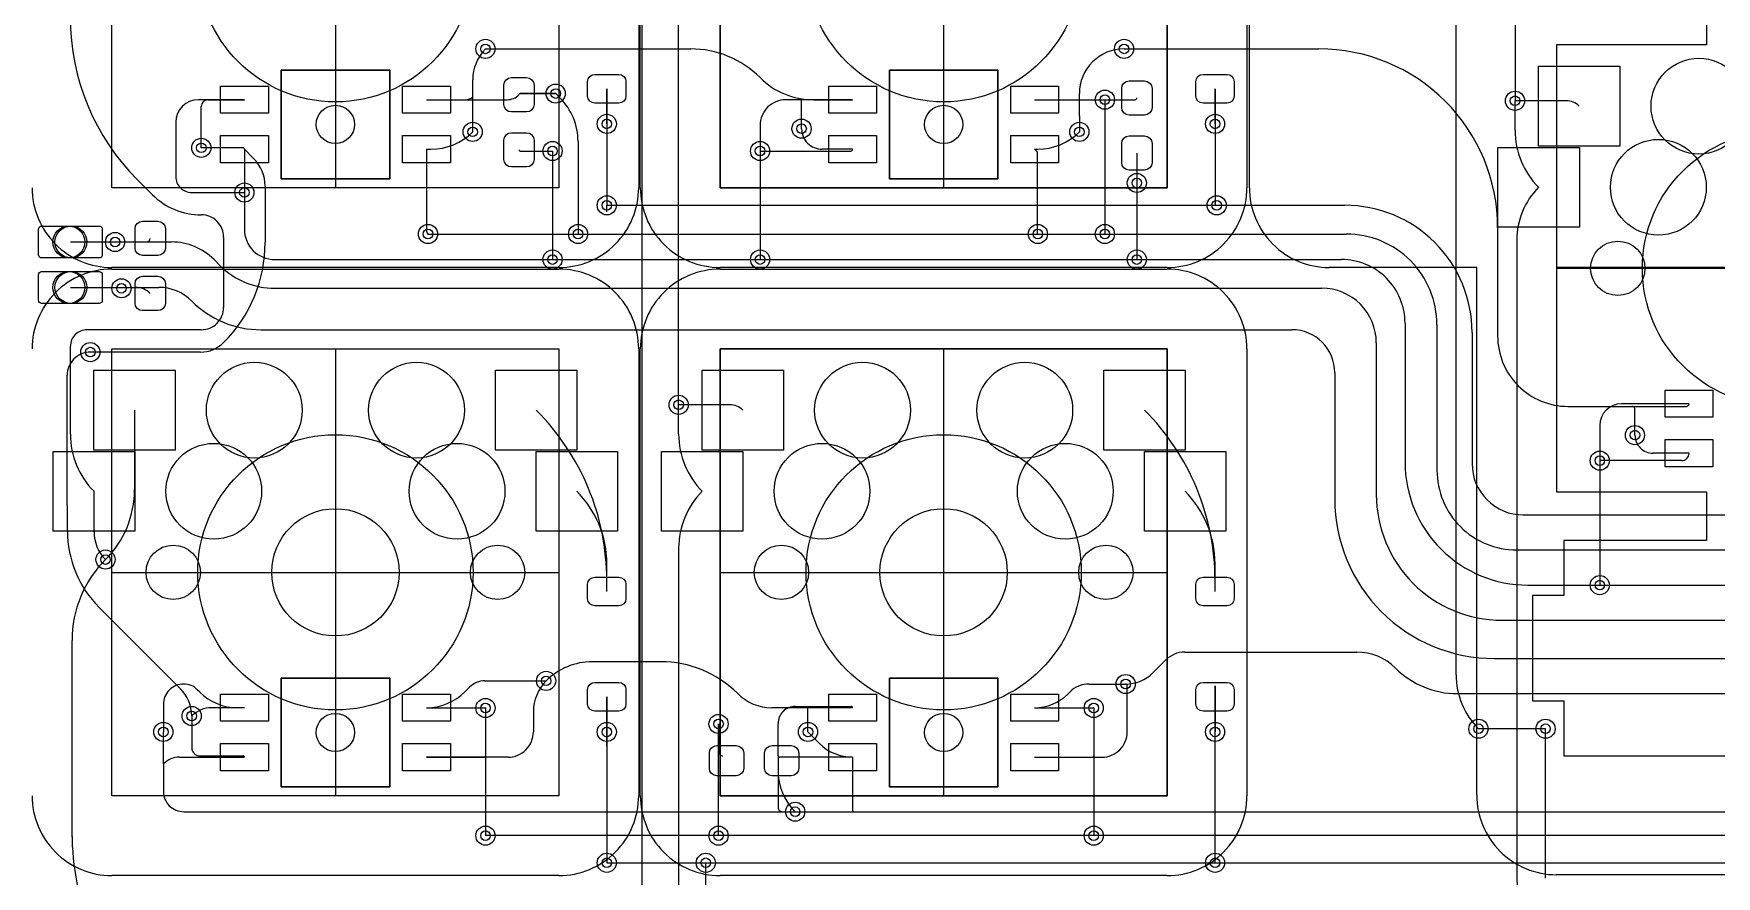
# Model space of a CAD drawing. Header units: millimetres. Extents: x -220 to 263, y -14 to 135.
# Drawn here: x 165.8 to 218.5, y 59 to 85.4 of the extents above; entities that cross this region are included whole.
import ezdxf

# ---------------------------------------------------------------- set-up
doc = ezdxf.new("R2010")
doc.units = ezdxf.units.MM
for name, color, linetype, lineweight, true_color in [('livello 12', 253, 'Continuous', 25, 0xa0a0a4), ('livello 3', 18, 'Continuous', 25, 0x000000), ('livello 4', 18, 'Continuous', 25, 0x000000), ('livello 6', 18, 'Continuous', 25, 0x000000), ('livello 9', 18, 'Continuous', 25, 0x000000)]:
    doc.layers.add(name, color=color, linetype=linetype, lineweight=lineweight, true_color=true_color)

msp = doc.modelspace()

# ---------------------------------------------------------------- linework, layer by layer
at = {"layer": 'livello 12'}
for p, q in [((168.222, 80.549), (168.222, 94.549)), ((182.221, 94.549), (182.221, 80.549)), ((187.272, 94.549), (187.272, 80.549)), ((201.271, 80.549), (201.271, 94.549)), ((182.221, 80.549), (168.222, 80.549)), ((187.272, 80.549), (201.271, 80.549)), ((168.222, 75.499), (182.221, 75.499)), ((168.222, 61.499), (168.222, 75.499)), ((182.221, 75.499), (182.221, 61.499)), ((201.271, 75.499), (187.272, 75.499)), ((187.272, 75.499), (187.272, 61.499)), ((201.271, 61.499), (201.271, 75.499)), ((182.221, 61.499), (168.222, 61.499)), ((187.272, 61.499), (201.271, 61.499))]:
    msp.add_line(p, q, dxfattribs=at)
at = {"layer": 'livello 12', "color": 30, "true_color": 0xff7f00, "flags": 128}
for points in [[(218.165, 86.549), (218.165, 85.024)], [(213.464, 85.024), (213.464, 71.024)], [(218.165, 85.024), (213.464, 85.024)], [(213.464, 71.024), (218.165, 71.024)], [(218.165, 71.024), (218.165, 69.499)], [(213.694, 69.499), (213.694, 67.775)], [(218.165, 69.499), (213.694, 69.499)], [(213.694, 67.775), (212.715, 67.775)], [(212.715, 67.775), (212.715, 64.474)], [(212.715, 64.474), (213.694, 64.474)], [(213.694, 64.474), (213.694, 62.749)], [(213.694, 62.749), (219.965, 62.749)]]:
    msp.add_lwpolyline(points, dxfattribs=at)
at = {"layer": 'livello 3', "color": 30, "true_color": 0xff7f00, "flags": 128}
for points in [[(168.222, 80.549), (168.222, 94.549)], [(175.222, 94.549), (175.222, 80.549)], [(182.221, 94.549), (182.221, 80.549)], [(184.721, 94.549), (184.721, 80.549)], [(184.772, 80.549), (184.772, 94.549)], [(187.272, 80.549), (187.272, 94.549)], [(194.272, 94.549), (194.272, 80.549)], [(201.271, 94.549), (201.271, 80.549)], [(203.771, 94.549), (203.771, 80.549)], [(203.848, 80.549), (203.848, 94.549)], [(218.165, 86.549), (218.165, 85.024)], [(213.464, 85.024), (213.464, 71.024)], [(218.165, 85.024), (213.464, 85.024)], [(173.522, 84.232), (176.922, 84.232)], [(173.522, 80.832), (173.522, 84.232)], [(176.922, 84.232), (173.522, 84.232)], [(173.522, 84.232), (173.522, 80.832)], [(176.922, 84.232), (176.922, 80.832)], [(176.922, 80.832), (176.922, 84.232)], [(192.572, 84.232), (195.972, 84.232)], [(192.572, 80.832), (192.572, 84.232)], [(195.972, 84.232), (192.572, 84.232)], [(192.572, 84.232), (192.572, 80.832)], [(195.972, 84.232), (195.972, 80.832)], [(195.972, 80.832), (195.972, 84.232)], [(176.922, 80.832), (173.522, 80.832)], [(173.522, 80.832), (176.922, 80.832)], [(195.972, 80.832), (192.572, 80.832)], [(192.572, 80.832), (195.972, 80.832)], [(182.221, 80.549), (168.222, 80.549)], [(201.271, 80.549), (187.272, 80.549)], [(182.221, 78.049), (168.222, 78.049)], [(168.222, 77.999), (182.221, 77.999)], [(201.271, 78.049), (187.272, 78.049)], [(187.272, 77.999), (201.271, 77.999)], [(210.966, 78.049), (206.348, 78.049)], [(210.966, 61.525), (210.966, 78.049)], [(226.051, 78.049), (213.464, 78.049)], [(213.466, 78.024), (227.465, 78.024)], [(168.222, 61.499), (168.222, 75.499)], [(168.222, 75.499), (182.221, 75.499)], [(175.222, 75.499), (175.222, 61.499)], [(182.221, 75.499), (182.221, 61.499)], [(184.721, 75.499), (184.721, 61.499)], [(184.772, 61.499), (184.772, 75.499)], [(187.272, 75.499), (201.271, 75.499)], [(187.272, 61.499), (187.272, 75.499)], [(194.272, 75.499), (194.272, 61.499)], [(201.271, 75.499), (201.271, 61.499)], [(203.771, 75.499), (203.771, 61.499)], [(213.464, 71.024), (218.165, 71.024)], [(218.165, 71.024), (218.165, 69.499)], [(213.694, 69.499), (213.694, 67.775)], [(218.165, 69.499), (213.694, 69.499)], [(168.222, 68.499), (182.221, 68.499)], [(187.272, 68.499), (201.271, 68.499)], [(213.694, 67.775), (212.715, 67.775)], [(212.715, 67.775), (212.715, 64.474)], [(173.522, 61.782), (173.522, 65.182)], [(173.522, 65.182), (176.922, 65.182)], [(176.922, 65.182), (173.522, 65.182)], [(173.522, 65.182), (173.522, 61.782)], [(176.922, 65.182), (176.922, 61.782)], [(176.922, 61.782), (176.922, 65.182)], [(192.572, 61.782), (192.572, 65.182)], [(192.572, 65.182), (195.972, 65.182)], [(195.972, 65.182), (192.572, 65.182)], [(192.572, 65.182), (192.572, 61.782)], [(195.972, 65.182), (195.972, 61.782)], [(195.972, 61.782), (195.972, 65.182)], [(212.715, 64.474), (213.694, 64.474)], [(213.694, 64.474), (213.694, 62.749)], [(213.694, 62.749), (219.965, 62.749)], [(176.922, 61.782), (173.522, 61.782)], [(173.522, 61.782), (176.922, 61.782)], [(195.972, 61.782), (192.572, 61.782)], [(192.572, 61.782), (195.972, 61.782)], [(182.221, 61.499), (168.222, 61.499)], [(201.271, 61.499), (187.272, 61.499)], [(227.465, 59.025), (213.466, 59.025)], [(182.221, 58.999), (168.222, 58.999)], [(201.271, 58.999), (187.272, 58.999)]]:
    msp.add_lwpolyline(points, dxfattribs=at)
for points in [[(165.722, 80.549, 0.414214), (168.222, 78.049)], [(182.221, 78.049, 0.414214), (184.721, 80.549)], [(184.772, 80.549, 0.414214), (187.272, 78.049)], [(201.271, 78.049, 0.414214), (203.771, 80.549)], [(203.848, 80.549, 0.414214), (206.348, 78.049)], [(168.222, 77.999, 0.414214), (165.722, 75.499)], [(184.721, 75.499, 0.414214), (182.221, 77.999)], [(187.272, 77.999, 0.414214), (184.772, 75.499)], [(203.771, 75.499, 0.414214), (201.271, 77.999)], [(165.722, 61.499, 0.414214), (168.222, 58.999)], [(182.221, 58.999, 0.414214), (184.721, 61.499)], [(184.772, 61.499, 0.414214), (187.272, 58.999)], [(201.271, 58.999, 0.414214), (203.771, 61.499)], [(210.966, 61.525, 0.414214), (213.466, 59.025)]]:
    msp.add_lwpolyline(points, format="xyb", dxfattribs=at)
at = {"layer": 'livello 3', "color": 30, "true_color": 0xff7f00}
for centre in [(175.222, 87.549), (194.272, 87.549), (220.466, 78.024), (175.222, 68.499), (194.272, 68.499)]:
    msp.add_circle(centre, 4.311, dxfattribs=at)
at = {"layer": 'livello 4', "color": 45, "true_color": 0xb2803a, "flags": 128}
for points in [[(212.166, 101.604), (212.166, 83.274)], [(210.322, 65.289), (210.322, 97.499)], [(184.822, 93.799), (184.822, 57.999)], [(185.972, 73.749), (185.972, 88.302)], [(179.522, 83.399), (179.522, 83.933)], [(181.209, 83.999), (181.3, 83.981), (181.377, 83.929), (181.428, 83.852), (181.447, 83.761), (181.447, 83.161), (181.428, 83.071), (181.377, 82.994), (181.3, 82.942), (181.209, 82.924), (180.734, 82.924), (180.643, 82.942), (180.566, 82.994), (180.515, 83.071), (180.497, 83.161), (180.497, 83.761), (180.515, 83.852), (180.566, 83.929), (180.643, 83.981), (180.734, 83.999), (181.209, 83.999)], [(184.097, 84.099), (184.183, 84.082), (184.256, 84.033), (184.304, 83.96), (184.322, 83.874), (184.322, 83.424), (184.304, 83.338), (184.256, 83.265), (184.183, 83.216), (184.097, 83.199), (183.347, 83.199), (183.26, 83.216), (183.187, 83.265), (183.139, 83.338), (183.122, 83.424), (183.122, 83.874), (183.139, 83.96), (183.187, 84.033), (183.26, 84.082), (183.347, 84.099), (184.097, 84.099)], [(200.559, 83.899), (200.65, 83.881), (200.727, 83.829), (200.778, 83.752), (200.797, 83.661), (200.797, 83.061), (200.778, 82.971), (200.727, 82.894), (200.65, 82.842), (200.559, 82.824), (200.084, 82.824), (199.993, 82.842), (199.916, 82.894), (199.865, 82.971), (199.847, 83.061), (199.847, 83.661), (199.865, 83.752), (199.916, 83.829), (199.993, 83.881), (200.084, 83.899), (200.559, 83.899)], [(203.147, 84.099), (203.233, 84.082), (203.306, 84.033), (203.354, 83.96), (203.372, 83.874), (203.372, 83.424), (203.354, 83.338), (203.306, 83.265), (203.233, 83.216), (203.147, 83.199), (202.397, 83.199), (202.31, 83.216), (202.237, 83.265), (202.189, 83.338), (202.172, 83.424), (202.172, 83.874), (202.189, 83.96), (202.237, 84.033), (202.31, 84.082), (202.397, 84.099), (203.147, 84.099)], [(172.372, 83.307), (170.93, 83.307)], [(171.622, 82.882), (171.622, 83.732), (173.122, 83.732), (173.122, 82.882), (171.622, 82.882)], [(177.322, 82.882), (177.322, 83.732), (178.822, 83.732), (178.822, 82.882), (177.322, 82.882)], [(178.072, 83.307), (179.3, 83.307)], [(179.522, 82.299), (179.522, 83.399)], [(182.122, 83.499), (181.009, 83.499)], [(182.122, 83.499), (182.256, 83.365)], [(183.722, 82.549), (183.722, 83.649)], [(191.422, 83.307), (189.33, 83.307)], [(190.672, 82.882), (190.672, 83.732), (192.172, 83.732), (192.172, 82.882), (190.672, 82.882)], [(196.372, 82.882), (196.372, 83.732), (197.872, 83.732), (197.872, 82.882), (196.372, 82.882)], [(197.122, 83.307), (198.513, 83.307)], [(198.522, 83.299), (198.522, 83.499)], [(198.522, 82.799), (198.522, 83.299)], [(199.322, 83.307), (200.267, 83.307)], [(199.322, 83.307), (199.322, 79.099)], [(202.772, 82.549), (202.772, 83.649)], [(212.166, 82.35), (212.166, 83.274)], [(198.522, 82.799), (198.522, 82.299)], [(170.222, 82.599), (170.222, 80.899)], [(181.209, 82.274), (181.3, 82.256), (181.377, 82.204), (181.428, 82.127), (181.447, 82.036), (181.447, 81.436), (181.428, 81.346), (181.377, 81.269), (181.3, 81.217), (181.209, 81.199), (180.734, 81.199), (180.643, 81.217), (180.566, 81.269), (180.515, 81.346), (180.497, 81.436), (180.497, 82.036), (180.515, 82.127), (180.566, 82.204), (180.643, 82.256), (180.734, 82.274), (181.209, 82.274)], [(183.722, 82.549), (183.722, 79.999)], [(188.522, 82.499), (188.522, 78.299)], [(202.772, 82.549), (202.772, 80.049)], [(172.33, 81.799), (171.022, 81.799)], [(171.622, 81.332), (171.622, 82.182), (173.122, 82.182), (173.122, 81.332), (171.622, 81.332)], [(172.372, 81.757), (172.662, 81.467)], [(177.322, 81.332), (177.322, 82.182), (178.822, 82.182), (178.822, 81.332), (177.322, 81.332)], [(178.072, 81.757), (178.072, 79.22)], [(181.009, 81.699), (182.022, 81.699)], [(182.022, 81.699), (182.022, 78.299)], [(182.822, 81.999), (182.822, 79.099)], [(191.422, 81.757), (190.463, 81.757)], [(190.672, 81.332), (190.672, 82.182), (192.172, 82.182), (192.172, 81.332), (190.672, 81.332)], [(196.372, 81.332), (196.372, 82.182), (197.872, 82.182), (197.872, 81.332), (196.372, 81.332)], [(197.122, 81.757), (197.205, 81.674)], [(200.559, 82.174), (200.65, 82.156), (200.727, 82.104), (200.778, 82.027), (200.797, 81.936), (200.797, 81.336), (200.778, 81.246), (200.727, 81.169), (200.65, 81.117), (200.559, 81.099), (200.084, 81.099), (199.993, 81.117), (199.916, 81.169), (199.865, 81.246), (199.847, 81.336), (199.847, 81.936), (199.865, 82.027), (199.916, 82.104), (199.993, 82.156), (200.084, 82.174), (200.559, 82.174)], [(211.631, 79.314), (211.631, 81.814), (214.181, 81.814), (214.181, 79.314), (211.631, 79.314)], [(197.205, 81.674), (197.205, 79.116)], [(200.322, 81.636), (200.322, 80.699)], [(169.022, 80.799), (169.485, 80.335)], [(200.322, 80.699), (200.322, 78.299)], [(170.722, 80.399), (172.372, 80.399)], [(173.022, 80.599), (173.022, 78.837)], [(183.722, 79.799), (183.722, 79.999)], [(165.922, 79.249), (165.929, 79.287), (165.951, 79.32), (165.983, 79.341), (166.022, 79.349), (167.822, 79.349), (167.86, 79.341), (167.892, 79.32), (167.914, 79.287), (167.922, 79.249), (167.922, 78.449), (167.914, 78.411), (167.892, 78.378), (167.86, 78.357), (167.822, 78.349), (166.022, 78.349), (165.983, 78.357), (165.951, 78.378), (165.929, 78.411), (165.922, 78.449), (165.922, 79.249)], [(169.659, 79.499), (169.75, 79.481), (169.827, 79.429), (169.878, 79.352), (169.897, 79.261), (169.897, 78.661), (169.878, 78.571), (169.827, 78.494), (169.75, 78.442), (169.659, 78.424), (169.184, 78.424), (169.093, 78.442), (169.016, 78.494), (168.965, 78.571), (168.947, 78.661), (168.947, 79.261), (168.965, 79.352), (169.016, 79.429), (169.093, 79.481), (169.184, 79.499), (169.659, 79.499)], [(166.922, 78.849), (168.322, 78.849)], [(168.322, 78.849), (169.309, 78.849)], [(171.722, 78.999), (171.722, 76.799)], [(212.222, 78.912), (212.222, 59.195)], [(165.922, 77.826), (165.929, 77.864), (165.951, 77.897), (165.983, 77.918), (166.022, 77.926), (167.822, 77.926), (167.86, 77.918), (167.892, 77.897), (167.914, 77.864), (167.922, 77.826), (167.922, 77.026), (167.914, 76.988), (167.892, 76.955), (167.86, 76.934), (167.822, 76.926), (166.022, 76.926), (165.983, 76.934), (165.951, 76.955), (165.929, 76.988), (165.922, 77.026), (165.922, 77.826)], [(169.659, 77.774), (169.75, 77.756), (169.827, 77.704), (169.878, 77.627), (169.897, 77.536), (169.897, 76.936), (169.878, 76.846), (169.827, 76.769), (169.75, 76.717), (169.659, 76.699), (169.184, 76.699), (169.093, 76.717), (169.016, 76.769), (168.965, 76.846), (168.947, 76.936), (168.947, 77.536), (168.965, 77.627), (169.016, 77.704), (169.093, 77.756), (169.184, 77.774), (169.659, 77.774)], [(166.922, 77.426), (168.964, 77.426)], [(171.022, 76.099), (167.441, 76.099)], [(166.922, 73.749), (166.922, 75.58)], [(170.997, 75.399), (167.546, 75.399)], [(180.237, 72.329), (180.237, 74.829), (182.787, 74.829), (182.787, 72.329), (180.237, 72.329)], [(199.287, 72.329), (199.287, 74.829), (201.837, 74.829), (201.837, 72.329), (199.287, 72.329)], [(217.616, 73.782), (215.505, 73.782)], [(216.866, 73.357), (216.866, 74.207), (218.366, 74.207), (218.366, 73.357), (216.866, 73.357)], [(166.922, 72.825), (166.922, 73.749)], [(185.972, 72.825), (185.972, 73.749)], [(214.822, 73.099), (214.822, 68.099)], [(166.387, 69.789), (166.387, 72.289), (168.937, 72.289), (168.937, 69.789), (166.387, 69.789)], [(185.437, 69.789), (185.437, 72.289), (187.987, 72.289), (187.987, 69.789), (185.437, 69.789)], [(217.616, 72.232), (216.488, 72.232)], [(216.866, 71.807), (216.866, 72.657), (218.366, 72.657), (218.366, 71.807), (216.866, 71.807)], [(167.662, 69.768), (167.662, 71.039)], [(185.972, 69.252), (185.972, 57.617)], [(184.097, 68.349), (184.183, 68.332), (184.256, 68.283), (184.304, 68.21), (184.322, 68.124), (184.322, 67.674), (184.304, 67.588), (184.256, 67.515), (184.183, 67.466), (184.097, 67.449), (183.347, 67.449), (183.26, 67.466), (183.187, 67.515), (183.139, 67.588), (183.122, 67.674), (183.122, 68.124), (183.139, 68.21), (183.187, 68.283), (183.26, 68.332), (183.347, 68.349), (184.097, 68.349)], [(183.722, 67.899), (183.722, 68.243)], [(203.147, 68.349), (203.233, 68.332), (203.306, 68.283), (203.354, 68.21), (203.372, 68.124), (203.372, 67.674), (203.354, 67.588), (203.306, 67.515), (203.233, 67.466), (203.147, 67.449), (202.397, 67.449), (202.31, 67.466), (202.237, 67.515), (202.189, 67.588), (202.172, 67.674), (202.172, 68.124), (202.189, 68.21), (202.237, 68.283), (202.31, 68.332), (202.397, 68.349), (203.147, 68.349)], [(202.772, 67.899), (202.772, 68.243)], [(166.973, 60.199), (166.973, 66.367)], [(170.972, 64.749), (170.898, 64.822)], [(179.281, 64.758), (179.422, 64.899)], [(179.904, 65.099), (181.822, 65.099)], [(184.097, 65.049), (184.183, 65.032), (184.256, 64.983), (184.304, 64.91), (184.322, 64.824), (184.322, 64.374), (184.304, 64.288), (184.256, 64.215), (184.183, 64.166), (184.097, 64.149), (183.347, 64.149), (183.26, 64.166), (183.187, 64.215), (183.139, 64.288), (183.122, 64.374), (183.122, 64.824), (183.139, 64.91), (183.187, 64.983), (183.26, 65.032), (183.347, 65.049), (184.097, 65.049)], [(198.825, 64.999), (199.972, 64.999)], [(203.147, 65.049), (203.233, 65.032), (203.306, 64.983), (203.354, 64.91), (203.372, 64.824), (203.372, 64.374), (203.354, 64.288), (203.306, 64.215), (203.233, 64.166), (203.147, 64.149), (202.397, 64.149), (202.31, 64.166), (202.237, 64.215), (202.189, 64.288), (202.172, 64.374), (202.172, 64.824), (202.189, 64.91), (202.237, 64.983), (202.31, 65.032), (202.397, 65.049), (203.147, 65.049)], [(202.772, 63.499), (202.772, 64.943)], [(169.834, 64.361), (169.834, 63.499)], [(173.122, 64.682), (173.122, 63.832), (171.622, 63.832), (171.622, 64.682), (173.122, 64.682)], [(178.822, 64.682), (178.822, 63.832), (177.322, 63.832), (177.322, 64.682), (178.822, 64.682)], [(183.722, 63.499), (183.722, 64.599)], [(189.622, 64.299), (191.38, 64.299)], [(192.172, 64.682), (192.172, 63.832), (190.672, 63.832), (190.672, 64.682), (192.172, 64.682)], [(197.872, 64.682), (197.872, 63.832), (196.372, 63.832), (196.372, 64.682), (197.872, 64.682)], [(198.16, 64.687), (198.222, 64.749)], [(170.722, 63.999), (170.722, 62.999)], [(172.372, 64.257), (172.158, 64.257)], [(179.922, 64.249), (179.922, 62.749)], [(183.722, 63.049), (183.722, 64.149)], [(198.972, 64.249), (198.972, 62.749)], [(202.772, 63.049), (202.772, 64.149)], [(183.722, 63.499), (183.722, 59.399)], [(187.222, 60.249), (187.222, 63.749)], [(189.084, 62.749), (189.084, 63.761)], [(190.383, 63.137), (190.022, 63.499)], [(202.772, 59.399), (202.772, 63.499)], [(213.122, 58.917), (213.122, 63.599)], [(170.972, 62.749), (172.33, 62.749)], [(173.122, 63.132), (173.122, 62.282), (171.622, 62.282), (171.622, 63.132), (173.122, 63.132)], [(178.822, 63.132), (178.822, 62.282), (177.322, 62.282), (177.322, 63.132), (178.822, 63.132)], [(179.922, 62.749), (179.922, 60.249)], [(188.009, 62.361), (187.991, 62.271), (187.939, 62.194), (187.862, 62.142), (187.772, 62.124), (187.172, 62.124), (187.081, 62.142), (187.004, 62.194), (186.952, 62.271), (186.934, 62.361), (186.934, 62.836), (186.952, 62.927), (187.004, 63.004), (187.081, 63.056), (187.172, 63.074), (187.772, 63.074), (187.862, 63.056), (187.939, 63.004), (187.991, 62.927), (188.009, 62.836), (188.009, 62.361)], [(189.734, 62.361), (189.716, 62.271), (189.664, 62.194), (189.587, 62.142), (189.497, 62.124), (188.897, 62.124), (188.806, 62.142), (188.729, 62.194), (188.677, 62.271), (188.659, 62.361), (188.659, 62.836), (188.677, 62.927), (188.729, 63.004), (188.806, 63.056), (188.897, 63.074), (189.497, 63.074), (189.587, 63.056), (189.664, 63.004), (189.716, 62.927), (189.734, 62.836), (189.734, 62.361)], [(189.084, 62.749), (189.084, 62.296)], [(192.172, 63.132), (192.172, 62.282), (190.672, 62.282), (190.672, 63.132), (192.172, 63.132)], [(197.872, 63.132), (197.872, 62.282), (196.372, 62.282), (196.372, 63.132), (197.872, 63.132)], [(198.972, 62.749), (198.972, 60.249)], [(178.072, 62.707), (179.88, 62.707)], [(197.122, 62.707), (198.93, 62.707)], [(186.822, 57.813), (186.822, 59.399)]]:
    msp.add_lwpolyline(points, dxfattribs=at)
for points in [[(166.922, 85.869, 0.198912), (169.022, 80.799)], [(179.922, 84.899, 0.198913), (179.522, 83.933)], [(199.922, 84.899, 0.414214), (198.522, 83.499)], [(170.93, 83.307, 0.414172), (170.222, 82.599)], [(179.3, 83.307, 0.1989), (179.522, 83.399)], [(181.009, 83.499, 0.414214), (180.972, 83.461)], [(182.822, 81.999, 0.198912), (182.256, 83.365)], [(189.33, 83.307, 0.414214), (188.522, 82.499)], [(198.521, 83.299, 0.414214), (198.513, 83.307)], [(200.267, 83.307, 0.414214), (200.322, 83.361)], [(189.822, 82.399, 0.414259), (190.463, 81.757)], [(212.166, 82.35, 0.198912), (212.906, 80.564)], [(172.372, 81.757, 0.414214), (172.33, 81.799)], [(180.972, 81.736, 0.414214), (181.009, 81.699)], [(173.022, 80.599, 0.198908), (172.662, 81.467)], [(170.222, 80.899, 0.414214), (170.722, 80.399)], [(169.485, 80.335, 0.198912), (171.022, 79.699)], [(212.906, 80.564, 0.198912), (212.222, 78.912)], [(171.722, 78.999, 0.414214), (171.022, 79.699)], [(202.772, 80.049, 0.414214), (202.822, 79.999)], [(178.072, 79.22, 0.19891), (178.122, 79.099)], [(197.205, 79.116, 0.412466), (197.222, 79.099)], [(169.309, 78.849, 0.414214), (169.422, 78.961)], [(171.722, 75.699, 0.198913), (173.022, 78.837)], [(169.422, 77.236, 0.198907), (168.964, 77.426)], [(171.022, 76.099, 0.414214), (171.722, 76.799)], [(167.441, 76.099, 0.414214), (166.922, 75.58)], [(170.997, 75.399, 0.198914), (171.722, 75.699)], [(215.505, 73.782, 0.414171), (214.822, 73.099)], [(183.722, 68.243, 0.198912), (181.512, 73.579)], [(202.772, 68.243, 0.198912), (200.562, 73.579)], [(166.922, 72.825, 0.198912), (167.662, 71.039)], [(185.972, 72.825, 0.198912), (186.712, 71.039)], [(215.922, 72.799, 0.414265), (216.488, 72.232)], [(186.712, 71.039, 0.198912), (185.972, 69.252)], [(167.662, 69.768, 0.198912), (168.022, 68.899)], [(168.022, 68.899, 0.198914), (166.973, 66.367)], [(170.472, 64.999, 0.414214), (169.834, 64.361)], [(170.898, 64.822, 0.19891), (170.472, 64.999)], [(179.904, 65.099, 0.19891), (179.422, 64.899)], [(198.825, 64.999, 0.198915), (198.222, 64.749)], [(210.322, 65.289, 0.198902), (211.022, 63.599)], [(170.972, 64.749, 0.198913), (172.158, 64.257)], [(178.072, 64.257, 0.198912), (179.281, 64.758)], [(189.622, 64.299, 0.414214), (189.084, 63.761)], [(191.422, 64.257, 0.414214), (191.38, 64.299)], [(197.122, 64.257, 0.198911), (198.16, 64.687)], [(170.722, 62.999, 0.414214), (170.972, 62.749)], [(172.372, 62.707, 0.414214), (172.33, 62.749)], [(179.88, 62.707, 0.414214), (179.922, 62.749)], [(190.383, 63.137, 0.198911), (191.422, 62.707)], [(198.93, 62.707, 0.414214), (198.972, 62.749)], [(189.084, 62.296, 0.198911), (189.622, 60.999)], [(166.972, 60.329, 0.198912), (169.304, 54.699)], [(212.222, 59.195, 0.198912), (215.472, 51.349)]]:
    msp.add_lwpolyline(points, format="xyb", dxfattribs=at)
at = {"layer": 'livello 4', "color": 250, "true_color": 0x2f2d31, "flags": 128}
for points in [[(173.522, 84.232), (176.922, 84.232)], [(173.522, 80.832), (173.522, 84.232)], [(176.922, 84.232), (173.522, 84.232)], [(173.522, 84.232), (173.522, 80.832)], [(176.922, 84.232), (176.922, 80.832)], [(176.922, 80.832), (176.922, 84.232)], [(192.572, 84.232), (195.972, 84.232)], [(192.572, 80.832), (192.572, 84.232)], [(195.972, 84.232), (192.572, 84.232)], [(192.572, 84.232), (192.572, 80.832)], [(195.972, 84.232), (195.972, 80.832)], [(195.972, 80.832), (195.972, 84.232)], [(176.922, 80.832), (173.522, 80.832)], [(173.522, 80.832), (176.922, 80.832)], [(195.972, 80.832), (192.572, 80.832)], [(192.572, 80.832), (195.972, 80.832)], [(173.522, 61.782), (173.522, 65.182)], [(173.522, 65.182), (176.922, 65.182)], [(176.922, 65.182), (173.522, 65.182)], [(173.522, 65.182), (173.522, 61.782)], [(176.922, 65.182), (176.922, 61.782)], [(176.922, 61.782), (176.922, 65.182)], [(192.572, 61.782), (192.572, 65.182)], [(192.572, 65.182), (195.972, 65.182)], [(195.972, 65.182), (192.572, 65.182)], [(192.572, 65.182), (192.572, 61.782)], [(195.972, 65.182), (195.972, 61.782)], [(195.972, 61.782), (195.972, 65.182)], [(176.922, 61.782), (173.522, 61.782)], [(173.522, 61.782), (176.922, 61.782)], [(195.972, 61.782), (192.572, 61.782)], [(192.572, 61.782), (195.972, 61.782)]]:
    msp.add_lwpolyline(points, dxfattribs=at)
at = {"layer": 'livello 4', "color": 250, "true_color": 0x121212}
for centre in [(179.922, 84.899), (199.922, 84.899), (182.122, 83.499), (199.322, 83.307), (212.166, 83.274), (183.722, 82.549), (202.772, 82.549), (179.522, 82.299), (189.822, 82.399), (198.522, 82.299), (171.022, 81.799), (182.022, 81.699), (188.522, 81.699), (172.372, 80.399), (200.322, 80.699), (183.722, 79.999), (202.822, 79.999), (168.322, 78.849), (178.122, 79.099), (182.822, 79.099), (197.222, 79.099), (199.322, 79.099), (182.022, 78.299), (188.522, 78.299), (200.322, 78.299), (168.522, 77.399), (167.546, 75.399), (185.972, 73.749), (215.922, 72.799), (214.822, 71.999), (168.022, 68.899), (214.822, 68.099), (181.822, 65.099), (199.972, 64.999), (170.722, 63.999), (179.922, 64.249), (198.972, 64.249), (169.834, 63.499), (183.722, 63.499), (187.222, 63.749), (190.022, 63.499), (202.772, 63.499), (211.022, 63.599), (213.122, 63.599), (189.622, 60.999), (179.922, 60.249), (187.222, 60.249), (198.972, 60.249), (183.722, 59.399), (186.822, 59.399), (202.772, 59.399)]:
    msp.add_circle(centre, 0.3, dxfattribs=at)
at = {"layer": 'livello 4', "color": 18, "true_color": 0x000000}
for centre, radius in [((179.922, 84.899), 0.15), ((199.922, 84.899), 0.15), ((217.926, 83.104), 1.5), ((182.122, 83.499), 0.15), ((199.322, 83.307), 0.15), ((212.166, 83.274), 0.15), ((179.522, 82.299), 0.15), ((183.722, 82.549), 0.15), ((189.822, 82.399), 0.15), ((198.522, 82.299), 0.15), ((202.772, 82.549), 0.15), ((171.022, 81.799), 0.15), ((182.022, 81.699), 0.15), ((188.522, 81.699), 0.15), ((216.656, 80.564), 1.5), ((200.322, 80.699), 0.15), ((172.372, 80.399), 0.15), ((183.722, 79.999), 0.15), ((202.822, 79.999), 0.15), ((178.122, 79.099), 0.15), ((182.822, 79.099), 0.15), ((197.222, 79.099), 0.15), ((199.322, 79.099), 0.15), ((168.322, 78.849), 0.15), ((215.386, 78.024), 0.851), ((215.386, 78.024), 0.851), ((182.022, 78.299), 0.15), ((188.522, 78.299), 0.15), ((200.322, 78.299), 0.15), ((168.522, 77.399), 0.15), ((167.546, 75.399), 0.15), ((172.682, 73.579), 1.5), ((177.762, 73.579), 1.5), ((191.732, 73.579), 1.5), ((196.812, 73.579), 1.5), ((185.972, 73.749), 0.15), ((215.922, 72.799), 0.15), ((171.412, 71.039), 1.5), ((179.032, 71.039), 1.5), ((190.462, 71.039), 1.5), ((198.082, 71.039), 1.5), ((214.822, 71.999), 0.15), ((175.222, 68.499), 1.994), ((175.222, 68.499), 1.994), ((194.272, 68.499), 1.994), ((194.272, 68.499), 1.994), ((168.022, 68.899), 0.15), ((170.142, 68.499), 0.851), ((170.142, 68.499), 0.851), ((180.302, 68.499), 0.851), ((180.302, 68.499), 0.851), ((189.192, 68.499), 0.851), ((189.192, 68.499), 0.851), ((199.352, 68.499), 0.851), ((199.352, 68.499), 0.851), ((214.822, 68.099), 0.15), ((181.822, 65.099), 0.15), ((199.972, 64.999), 0.15), ((179.922, 64.249), 0.15), ((198.972, 64.249), 0.15), ((170.722, 63.999), 0.15), ((187.222, 63.749), 0.15), ((169.834, 63.499), 0.15), ((183.722, 63.499), 0.15), ((190.022, 63.499), 0.15), ((202.772, 63.499), 0.15), ((211.022, 63.599), 0.15), ((213.122, 63.599), 0.15), ((189.622, 60.999), 0.15), ((179.922, 60.249), 0.15), ((187.222, 60.249), 0.15), ((198.972, 60.249), 0.15), ((183.722, 59.399), 0.15), ((186.822, 59.399), 0.15), ((202.772, 59.399), 0.15)]:
    msp.add_circle(centre, radius, dxfattribs=at)
at = {"layer": 'livello 4', "color": 45, "true_color": 0xb2803a}
for centre in [(175.222, 82.532), (194.272, 82.532), (175.222, 63.482), (194.272, 63.482)]:
    msp.add_circle(centre, 0.599, dxfattribs=at)
at = {"layer": 'livello 6', "color": 133, "true_color": 0x37cbcb, "flags": 128}
for points in [[(179.922, 84.899), (186.349, 84.899)], [(199.922, 84.899), (206.022, 84.899)], [(215.451, 84.354), (215.451, 81.854), (212.901, 81.854), (212.901, 84.354), (215.451, 84.354)], [(181.209, 83.999), (181.3, 83.981), (181.377, 83.929), (181.428, 83.852), (181.447, 83.761), (181.447, 83.161), (181.428, 83.071), (181.377, 82.994), (181.3, 82.942), (181.209, 82.924), (180.734, 82.924), (180.643, 82.942), (180.566, 82.994), (180.515, 83.071), (180.497, 83.161), (180.497, 83.761), (180.515, 83.852), (180.566, 83.929), (180.643, 83.981), (180.734, 83.999), (181.209, 83.999)], [(184.097, 84.099), (184.183, 84.082), (184.256, 84.033), (184.304, 83.96), (184.322, 83.874), (184.322, 83.424), (184.304, 83.338), (184.256, 83.265), (184.183, 83.216), (184.097, 83.199), (183.347, 83.199), (183.26, 83.216), (183.187, 83.265), (183.139, 83.338), (183.122, 83.424), (183.122, 83.874), (183.139, 83.96), (183.187, 84.033), (183.26, 84.082), (183.347, 84.099), (184.097, 84.099)], [(200.559, 83.899), (200.65, 83.881), (200.727, 83.829), (200.778, 83.752), (200.797, 83.661), (200.797, 83.061), (200.778, 82.971), (200.727, 82.894), (200.65, 82.842), (200.559, 82.824), (200.084, 82.824), (199.993, 82.842), (199.916, 82.894), (199.865, 82.971), (199.847, 83.061), (199.847, 83.661), (199.865, 83.752), (199.916, 83.829), (199.993, 83.881), (200.084, 83.899), (200.559, 83.899)], [(203.147, 84.099), (203.233, 84.082), (203.306, 84.033), (203.354, 83.96), (203.372, 83.874), (203.372, 83.424), (203.354, 83.338), (203.306, 83.265), (203.233, 83.216), (203.147, 83.199), (202.397, 83.199), (202.31, 83.216), (202.237, 83.265), (202.189, 83.338), (202.172, 83.424), (202.172, 83.874), (202.189, 83.96), (202.237, 84.033), (202.31, 84.082), (202.397, 84.099), (203.147, 84.099)], [(171.222, 83.299), (172.363, 83.299)], [(171.622, 82.882), (171.622, 83.732), (173.122, 83.732), (173.122, 82.882), (171.622, 82.882)], [(177.322, 82.882), (177.322, 83.732), (178.822, 83.732), (178.822, 82.882), (177.322, 82.882)], [(178.072, 83.307), (180.599, 83.307)], [(181.009, 83.499), (182.122, 83.499)], [(183.722, 83.649), (183.722, 82.549)], [(189.822, 82.399), (189.822, 83.336)], [(190.191, 83.307), (191.422, 83.307)], [(190.672, 82.882), (190.672, 83.732), (192.172, 83.732), (192.172, 82.882), (190.672, 82.882)], [(196.372, 82.882), (196.372, 83.732), (197.872, 83.732), (197.872, 82.882), (196.372, 82.882)], [(197.122, 83.307), (200.267, 83.307)], [(202.772, 83.649), (202.772, 82.549)], [(213.765, 83.274), (212.166, 83.274)], [(171.022, 81.799), (171.022, 83.099)], [(181.209, 82.274), (181.3, 82.256), (181.377, 82.204), (181.428, 82.127), (181.447, 82.036), (181.447, 81.436), (181.428, 81.346), (181.377, 81.269), (181.3, 81.217), (181.209, 81.199), (180.734, 81.199), (180.643, 81.217), (180.566, 81.269), (180.515, 81.346), (180.497, 81.436), (180.497, 82.036), (180.515, 82.127), (180.566, 82.204), (180.643, 82.256), (180.734, 82.274), (181.209, 82.274)], [(171.622, 81.332), (171.622, 82.182), (173.122, 82.182), (173.122, 81.332), (171.622, 81.332)], [(172.372, 81.757), (172.372, 80.399)], [(177.322, 81.332), (177.322, 82.182), (178.822, 82.182), (178.822, 81.332), (177.322, 81.332)], [(178.072, 81.757), (178.214, 81.757)], [(181.009, 81.699), (182.022, 81.699)], [(188.522, 81.699), (191.363, 81.699)], [(190.672, 81.332), (190.672, 82.182), (192.172, 82.182), (192.172, 81.332), (190.672, 81.332)], [(196.372, 81.332), (196.372, 82.182), (197.872, 82.182), (197.872, 81.332), (196.372, 81.332)], [(197.122, 81.757), (197.214, 81.757)], [(200.559, 82.174), (200.65, 82.156), (200.727, 82.104), (200.778, 82.027), (200.797, 81.936), (200.797, 81.336), (200.778, 81.246), (200.727, 81.169), (200.65, 81.117), (200.559, 81.099), (200.084, 81.099), (199.993, 81.117), (199.916, 81.169), (199.865, 81.246), (199.847, 81.336), (199.847, 81.936), (199.865, 82.027), (199.916, 82.104), (199.993, 82.156), (200.084, 82.174), (200.559, 82.174)], [(200.322, 81.636), (200.322, 80.699)], [(172.372, 80.399), (172.372, 79.249)], [(183.722, 79.999), (202.822, 79.999)], [(202.822, 79.999), (206.836, 79.999)], [(165.922, 79.249), (165.929, 79.287), (165.951, 79.32), (165.983, 79.341), (166.022, 79.349), (167.822, 79.349), (167.86, 79.341), (167.892, 79.32), (167.914, 79.287), (167.922, 79.249), (167.922, 78.449), (167.914, 78.411), (167.892, 78.378), (167.86, 78.357), (167.822, 78.349), (166.022, 78.349), (165.983, 78.357), (165.951, 78.378), (165.929, 78.411), (165.922, 78.449), (165.922, 79.249)], [(169.659, 79.499), (169.75, 79.481), (169.827, 79.429), (169.878, 79.352), (169.897, 79.261), (169.897, 78.661), (169.878, 78.571), (169.827, 78.494), (169.75, 78.442), (169.659, 78.424), (169.184, 78.424), (169.093, 78.442), (169.016, 78.494), (168.965, 78.571), (168.947, 78.661), (168.947, 79.261), (168.965, 79.352), (169.016, 79.429), (169.093, 79.481), (169.184, 79.499), (169.659, 79.499)], [(178.122, 79.099), (206.822, 79.099)], [(206.822, 79.099), (206.878, 79.099)], [(211.622, 79.299), (211.622, 75.899)], [(166.922, 78.849), (170.094, 78.849)], [(171.422, 78.299), (171.614, 78.106)], [(173.322, 78.299), (200.322, 78.299)], [(200.322, 78.299), (206.731, 78.299)], [(165.922, 77.826), (165.929, 77.864), (165.951, 77.897), (165.983, 77.918), (166.022, 77.926), (167.822, 77.926), (167.86, 77.918), (167.892, 77.897), (167.914, 77.864), (167.922, 77.826), (167.922, 77.026), (167.914, 76.988), (167.892, 76.955), (167.86, 76.934), (167.822, 76.926), (166.022, 76.926), (165.983, 76.934), (165.951, 76.955), (165.929, 76.988), (165.922, 77.026), (165.922, 77.826)], [(169.659, 77.774), (169.75, 77.756), (169.827, 77.704), (169.878, 77.627), (169.897, 77.536), (169.897, 76.936), (169.878, 76.846), (169.827, 76.769), (169.75, 76.717), (169.659, 76.699), (169.184, 76.699), (169.093, 76.717), (169.016, 76.769), (168.965, 76.846), (168.947, 76.936), (168.947, 77.536), (168.965, 77.627), (169.016, 77.704), (169.093, 77.756), (169.184, 77.774), (169.659, 77.774)], [(166.922, 77.426), (169.69, 77.426)], [(173.322, 77.399), (206.117, 77.399)], [(172.894, 76.099), (205.18, 76.099)], [(208.722, 76.308), (208.722, 71.944)], [(209.722, 76.255), (209.722, 71.699)], [(210.822, 76.014), (210.822, 71.899)], [(207.822, 75.694), (207.822, 70.937)], [(166.822, 70.599), (166.822, 74.674)], [(170.207, 74.829), (170.207, 72.329), (167.657, 72.329), (167.657, 74.829), (170.207, 74.829)], [(189.257, 74.829), (189.257, 72.329), (186.707, 72.329), (186.707, 74.829), (189.257, 74.829)], [(206.522, 74.757), (206.522, 70.799)], [(216.866, 73.357), (216.866, 74.207), (218.366, 74.207), (218.366, 73.357), (216.866, 73.357)], [(168.932, 73.579), (168.932, 71.096)], [(187.571, 73.749), (185.972, 73.749)], [(213.822, 73.699), (215.822, 73.699)], [(215.822, 73.699), (217.532, 73.699)], [(215.922, 72.799), (215.922, 73.599)], [(184.057, 72.289), (184.057, 69.789), (181.507, 69.789), (181.507, 72.289), (184.057, 72.289)], [(203.107, 72.289), (203.107, 69.789), (200.557, 69.789), (200.557, 72.289), (203.107, 72.289)], [(216.866, 71.807), (216.866, 72.657), (218.366, 72.657), (218.366, 71.807), (216.866, 71.807)], [(217.382, 71.999), (214.822, 71.999)], [(166.829, 69.799), (166.829, 70.591)], [(212.422, 70.299), (228.922, 70.299)], [(212.222, 69.199), (223.322, 69.199)], [(183.722, 67.899), (183.722, 68.769)], [(202.772, 67.899), (202.772, 68.769)], [(184.097, 68.349), (184.183, 68.332), (184.256, 68.283), (184.304, 68.21), (184.322, 68.124), (184.322, 67.674), (184.304, 67.588), (184.256, 67.515), (184.183, 67.466), (184.097, 67.449), (183.347, 67.449), (183.26, 67.466), (183.187, 67.515), (183.139, 67.588), (183.122, 67.674), (183.122, 68.124), (183.139, 68.21), (183.187, 68.283), (183.26, 68.332), (183.347, 68.349), (184.097, 68.349)], [(203.147, 68.349), (203.233, 68.332), (203.306, 68.283), (203.354, 68.21), (203.372, 68.124), (203.372, 67.674), (203.354, 67.588), (203.306, 67.515), (203.233, 67.466), (203.147, 67.449), (202.397, 67.449), (202.31, 67.466), (202.237, 67.515), (202.189, 67.588), (202.172, 67.674), (202.172, 68.124), (202.189, 68.21), (202.237, 68.283), (202.31, 68.332), (202.397, 68.349), (203.147, 68.349)], [(212.567, 68.099), (214.822, 68.099)], [(214.822, 68.099), (226.422, 68.099)], [(168.822, 66.399), (167.825, 67.396)], [(211.76, 66.999), (230.722, 66.999)], [(170.368, 64.853), (168.822, 66.399)], [(201.825, 65.999), (207.215, 65.999)], [(185.407, 65.699), (183.27, 65.699)], [(200.825, 65.352), (201.222, 65.749)], [(211.522, 65.799), (232.222, 65.799)], [(184.097, 65.049), (184.183, 65.032), (184.256, 64.983), (184.304, 64.91), (184.322, 64.824), (184.322, 64.374), (184.304, 64.288), (184.256, 64.215), (184.183, 64.166), (184.097, 64.149), (183.347, 64.149), (183.26, 64.166), (183.187, 64.215), (183.139, 64.288), (183.122, 64.374), (183.122, 64.824), (183.139, 64.91), (183.187, 64.983), (183.26, 65.032), (183.347, 65.049), (184.097, 65.049)], [(200.022, 63.499), (200.022, 64.949)], [(203.147, 65.049), (203.233, 65.032), (203.306, 64.983), (203.354, 64.91), (203.372, 64.824), (203.372, 64.374), (203.354, 64.288), (203.306, 64.215), (203.233, 64.166), (203.147, 64.149), (202.397, 64.149), (202.31, 64.166), (202.237, 64.215), (202.189, 64.288), (202.172, 64.374), (202.172, 64.824), (202.189, 64.91), (202.237, 64.983), (202.31, 65.032), (202.397, 65.049), (203.147, 65.049)], [(202.772, 64.943), (202.772, 63.499)], [(173.122, 64.682), (173.122, 63.832), (171.622, 63.832), (171.622, 64.682), (173.122, 64.682)], [(178.822, 64.682), (178.822, 63.832), (177.322, 63.832), (177.322, 64.682), (178.822, 64.682)], [(183.722, 64.599), (183.722, 63.499)], [(192.172, 64.682), (192.172, 63.832), (190.672, 63.832), (190.672, 64.682), (192.172, 64.682)], [(197.872, 64.682), (197.872, 63.832), (196.372, 63.832), (196.372, 64.682), (197.872, 64.682)], [(210.353, 64.699), (236.29, 64.699)], [(172.372, 64.257), (171.346, 64.257)], [(178.072, 64.257), (179.913, 64.257)], [(181.422, 64.133), (181.422, 63.499)], [(190.022, 64.257), (188.887, 64.257)], [(190.022, 63.499), (190.022, 64.257)], [(191.422, 64.257), (190.022, 64.257)], [(197.122, 64.257), (198.963, 64.257)], [(169.834, 62.499), (169.834, 63.499)], [(187.222, 63.749), (187.222, 62.886)], [(213.122, 63.599), (211.022, 63.599)], [(173.122, 63.132), (173.122, 62.282), (171.622, 62.282), (171.622, 63.132), (173.122, 63.132)], [(178.822, 63.132), (178.822, 62.282), (177.322, 62.282), (177.322, 63.132), (178.822, 63.132)], [(188.009, 62.361), (187.991, 62.271), (187.939, 62.194), (187.862, 62.142), (187.772, 62.124), (187.172, 62.124), (187.081, 62.142), (187.004, 62.194), (186.952, 62.271), (186.934, 62.361), (186.934, 62.836), (186.952, 62.927), (187.004, 63.004), (187.081, 63.056), (187.172, 63.074), (187.772, 63.074), (187.862, 63.056), (187.939, 63.004), (187.991, 62.927), (188.009, 62.836), (188.009, 62.361)], [(189.734, 62.361), (189.716, 62.271), (189.664, 62.194), (189.587, 62.142), (189.497, 62.124), (188.897, 62.124), (188.806, 62.142), (188.729, 62.194), (188.677, 62.271), (188.659, 62.361), (188.659, 62.836), (188.677, 62.927), (188.729, 63.004), (188.806, 63.056), (188.897, 63.074), (189.497, 63.074), (189.587, 63.056), (189.664, 63.004), (189.716, 62.927), (189.734, 62.836), (189.734, 62.361)], [(189.084, 62.749), (189.084, 61.136)], [(192.172, 63.132), (192.172, 62.282), (190.672, 62.282), (190.672, 63.132), (192.172, 63.132)], [(197.872, 63.132), (197.872, 62.282), (196.372, 62.282), (196.372, 63.132), (197.872, 63.132)], [(169.834, 62.499), (169.834, 61.636)], [(170.337, 62.707), (172.372, 62.707)], [(180.63, 62.707), (178.072, 62.707)], [(191.422, 62.707), (189.126, 62.707)], [(191.422, 62.707), (191.422, 61.049)], [(197.122, 62.707), (199.23, 62.707)], [(170.472, 60.999), (189.222, 60.999)], [(189.222, 60.999), (189.622, 60.999)], [(189.622, 60.999), (191.472, 60.999)], [(191.472, 60.999), (216.922, 60.999)], [(216.922, 60.999), (234.822, 60.999)], [(234.877, 60.249), (179.922, 60.249)], [(183.722, 59.399), (231.122, 59.399)]]:
    msp.add_lwpolyline(points, dxfattribs=at)
for points in [[(188.522, 83.999, 0.198912), (186.349, 84.899)], [(211.622, 79.299, 0.414214), (206.022, 84.899)], [(188.522, 83.999, 0.198906), (190.191, 83.307)], [(171.222, 83.299, 0.414214), (171.022, 83.099)], [(172.363, 83.299, 0.414214), (172.372, 83.307)], [(180.599, 83.307, 0.198906), (180.972, 83.461)], [(181.009, 83.499, 0.414214), (180.972, 83.461)], [(200.267, 83.307, 0.414214), (200.322, 83.361)], [(214.176, 83.104, 0.198855), (213.765, 83.274)], [(178.214, 81.757, 0.19891), (179.522, 82.299)], [(197.214, 81.757, 0.19891), (198.522, 82.299)], [(180.972, 81.736, 0.414214), (181.009, 81.699)], [(191.363, 81.699, 0.414214), (191.422, 81.757)], [(210.822, 76.014, 0.414214), (206.836, 79.999)], [(172.372, 79.249, 0.414214), (173.322, 78.299)], [(209.722, 76.255, 0.414214), (206.878, 79.099)], [(171.422, 78.299, 0.198912), (170.094, 78.849)], [(171.614, 78.106, 0.198913), (173.322, 77.399)], [(208.722, 76.308, 0.414214), (206.731, 78.299)], [(170.722, 76.999, 0.198911), (169.69, 77.426)], [(170.722, 76.999, 0.198912), (172.894, 76.099)], [(207.822, 75.694, 0.414214), (206.117, 77.399)], [(206.522, 74.757, 0.414214), (205.18, 76.099)], [(211.622, 75.899, 0.414214), (213.822, 73.699)], [(167.546, 75.399, 0.414214), (166.822, 74.674)], [(217.532, 73.699, 0.414214), (217.616, 73.782)], [(187.982, 73.579, 0.198911), (187.571, 73.749)], [(215.922, 73.599, 0.414214), (215.822, 73.699)], [(217.382, 71.999, 0.414214), (217.616, 72.232)], [(208.722, 71.944, 0.414214), (212.567, 68.099)], [(209.722, 71.699, 0.414214), (212.222, 69.199)], [(210.822, 71.899, 0.414214), (212.422, 70.299)], [(168.022, 68.899, 0.198912), (168.932, 71.096)], [(183.722, 68.769, 0.198913), (182.782, 71.039)], [(202.772, 68.769, 0.198913), (201.832, 71.039)], [(206.522, 70.799, 0.414214), (211.522, 65.799)], [(207.822, 70.937, 0.414214), (211.76, 66.999)], [(166.829, 70.591, 0.414214), (166.822, 70.599)], [(166.829, 69.799, 0.198907), (167.825, 67.396)], [(201.825, 65.999, 0.198915), (201.222, 65.749)], [(208.422, 65.499, 0.198913), (207.215, 65.999)], [(183.27, 65.699, 0.198912), (181.822, 65.099)], [(187.822, 64.699, 0.198912), (185.407, 65.699)], [(199.972, 64.999, 0.198928), (200.825, 65.352)], [(208.422, 65.499, 0.198913), (210.353, 64.699)], [(170.722, 63.999, 0.198928), (170.368, 64.853)], [(181.822, 65.099, 0.198913), (181.422, 64.133)], [(200.022, 64.949, 0.414214), (199.972, 64.999)], [(187.822, 64.699, 0.198913), (188.887, 64.257)], [(171.346, 64.257, 0.198914), (170.722, 63.999)], [(179.922, 64.249, 0.414214), (179.913, 64.257)], [(198.972, 64.249, 0.414214), (198.963, 64.257)], [(180.63, 62.707, 0.414214), (181.422, 63.499)], [(199.23, 62.707, 0.414214), (200.022, 63.499)], [(187.222, 62.886, 0.414214), (187.359, 62.749)], [(189.084, 62.749, 0.414214), (189.126, 62.707)], [(170.337, 62.707, 0.198915), (169.834, 62.499)], [(169.834, 61.636, 0.414214), (170.472, 60.999)], [(189.084, 61.136, 0.414214), (189.222, 60.999)], [(191.422, 61.049, 0.414214), (191.472, 60.999)]]:
    msp.add_lwpolyline(points, format="xyb", dxfattribs=at)
at = {"layer": 'livello 6', "color": 250, "true_color": 0x2f2d31, "flags": 128}
for points in [[(173.522, 84.232), (176.922, 84.232)], [(173.522, 80.832), (173.522, 84.232)], [(176.922, 84.232), (173.522, 84.232)], [(173.522, 84.232), (173.522, 80.832)], [(176.922, 84.232), (176.922, 80.832)], [(176.922, 80.832), (176.922, 84.232)], [(192.572, 84.232), (195.972, 84.232)], [(192.572, 80.832), (192.572, 84.232)], [(195.972, 84.232), (192.572, 84.232)], [(192.572, 84.232), (192.572, 80.832)], [(195.972, 84.232), (195.972, 80.832)], [(195.972, 80.832), (195.972, 84.232)], [(176.922, 80.832), (173.522, 80.832)], [(173.522, 80.832), (176.922, 80.832)], [(195.972, 80.832), (192.572, 80.832)], [(192.572, 80.832), (195.972, 80.832)], [(173.522, 61.782), (173.522, 65.182)], [(173.522, 65.182), (176.922, 65.182)], [(176.922, 65.182), (173.522, 65.182)], [(173.522, 65.182), (173.522, 61.782)], [(176.922, 65.182), (176.922, 61.782)], [(176.922, 61.782), (176.922, 65.182)], [(192.572, 61.782), (192.572, 65.182)], [(192.572, 65.182), (195.972, 65.182)], [(195.972, 65.182), (192.572, 65.182)], [(192.572, 65.182), (192.572, 61.782)], [(195.972, 65.182), (195.972, 61.782)], [(195.972, 61.782), (195.972, 65.182)], [(176.922, 61.782), (173.522, 61.782)], [(173.522, 61.782), (176.922, 61.782)], [(195.972, 61.782), (192.572, 61.782)], [(192.572, 61.782), (195.972, 61.782)]]:
    msp.add_lwpolyline(points, dxfattribs=at)
at = {"layer": 'livello 6', "color": 250, "true_color": 0x121212}
for centre in [(179.922, 84.899), (199.922, 84.899), (182.122, 83.499), (199.322, 83.307), (212.166, 83.274), (183.722, 82.549), (202.772, 82.549), (179.522, 82.299), (189.822, 82.399), (198.522, 82.299), (171.022, 81.799), (182.022, 81.699), (188.522, 81.699), (172.372, 80.399), (200.322, 80.699), (183.722, 79.999), (202.822, 79.999), (168.322, 78.849), (178.122, 79.099), (182.822, 79.099), (197.222, 79.099), (199.322, 79.099), (182.022, 78.299), (188.522, 78.299), (200.322, 78.299), (168.522, 77.399), (167.546, 75.399), (185.972, 73.749), (215.922, 72.799), (214.822, 71.999), (168.022, 68.899), (214.822, 68.099), (181.822, 65.099), (199.972, 64.999), (170.722, 63.999), (179.922, 64.249), (198.972, 64.249), (169.834, 63.499), (183.722, 63.499), (187.222, 63.749), (190.022, 63.499), (202.772, 63.499), (211.022, 63.599), (213.122, 63.599), (189.622, 60.999), (179.922, 60.249), (187.222, 60.249), (198.972, 60.249), (183.722, 59.399), (186.822, 59.399), (202.772, 59.399)]:
    msp.add_circle(centre, 0.3, dxfattribs=at)
at = {"layer": 'livello 6', "color": 18, "true_color": 0x000000}
for centre, radius in [((179.922, 84.899), 0.15), ((199.922, 84.899), 0.15), ((217.926, 83.104), 1.5), ((182.122, 83.499), 0.15), ((199.322, 83.307), 0.15), ((212.166, 83.274), 0.15), ((179.522, 82.299), 0.15), ((183.722, 82.549), 0.15), ((189.822, 82.399), 0.15), ((198.522, 82.299), 0.15), ((202.772, 82.549), 0.15), ((171.022, 81.799), 0.15), ((182.022, 81.699), 0.15), ((188.522, 81.699), 0.15), ((216.656, 80.564), 1.5), ((200.322, 80.699), 0.15), ((172.372, 80.399), 0.15), ((183.722, 79.999), 0.15), ((202.822, 79.999), 0.15), ((178.122, 79.099), 0.15), ((182.822, 79.099), 0.15), ((197.222, 79.099), 0.15), ((199.322, 79.099), 0.15), ((168.322, 78.849), 0.15), ((215.386, 78.024), 0.851), ((215.386, 78.024), 0.851), ((182.022, 78.299), 0.15), ((188.522, 78.299), 0.15), ((200.322, 78.299), 0.15), ((168.522, 77.399), 0.15), ((167.546, 75.399), 0.15), ((172.682, 73.579), 1.5), ((177.762, 73.579), 1.5), ((191.732, 73.579), 1.5), ((196.812, 73.579), 1.5), ((185.972, 73.749), 0.15), ((215.922, 72.799), 0.15), ((171.412, 71.039), 1.5), ((179.032, 71.039), 1.5), ((190.462, 71.039), 1.5), ((198.082, 71.039), 1.5), ((214.822, 71.999), 0.15), ((175.222, 68.499), 1.994), ((175.222, 68.499), 1.994), ((194.272, 68.499), 1.994), ((194.272, 68.499), 1.994), ((168.022, 68.899), 0.15), ((170.142, 68.499), 0.851), ((170.142, 68.499), 0.851), ((180.302, 68.499), 0.851), ((180.302, 68.499), 0.851), ((189.192, 68.499), 0.851), ((189.192, 68.499), 0.851), ((199.352, 68.499), 0.851), ((199.352, 68.499), 0.851), ((214.822, 68.099), 0.15), ((181.822, 65.099), 0.15), ((199.972, 64.999), 0.15), ((179.922, 64.249), 0.15), ((198.972, 64.249), 0.15), ((170.722, 63.999), 0.15), ((187.222, 63.749), 0.15), ((169.834, 63.499), 0.15), ((183.722, 63.499), 0.15), ((190.022, 63.499), 0.15), ((202.772, 63.499), 0.15), ((211.022, 63.599), 0.15), ((213.122, 63.599), 0.15), ((189.622, 60.999), 0.15), ((179.922, 60.249), 0.15), ((187.222, 60.249), 0.15), ((198.972, 60.249), 0.15), ((183.722, 59.399), 0.15), ((186.822, 59.399), 0.15), ((202.772, 59.399), 0.15)]:
    msp.add_circle(centre, radius, dxfattribs=at)
at = {"layer": 'livello 6', "color": 133, "true_color": 0x37cbcb}
for centre in [(175.222, 82.532), (194.272, 82.532), (175.222, 63.482), (194.272, 63.482)]:
    msp.add_circle(centre, 0.599, dxfattribs=at)
at = {"layer": 'livello 9', "color": 22, "true_color": 0xc83434}
for centre in [(166.873, 78.849), (166.94, 78.849), (166.873, 77.426), (166.94, 77.426)]:
    msp.add_circle(centre, 0.5, dxfattribs=at)

doc.saveas('drawing.dxf')
